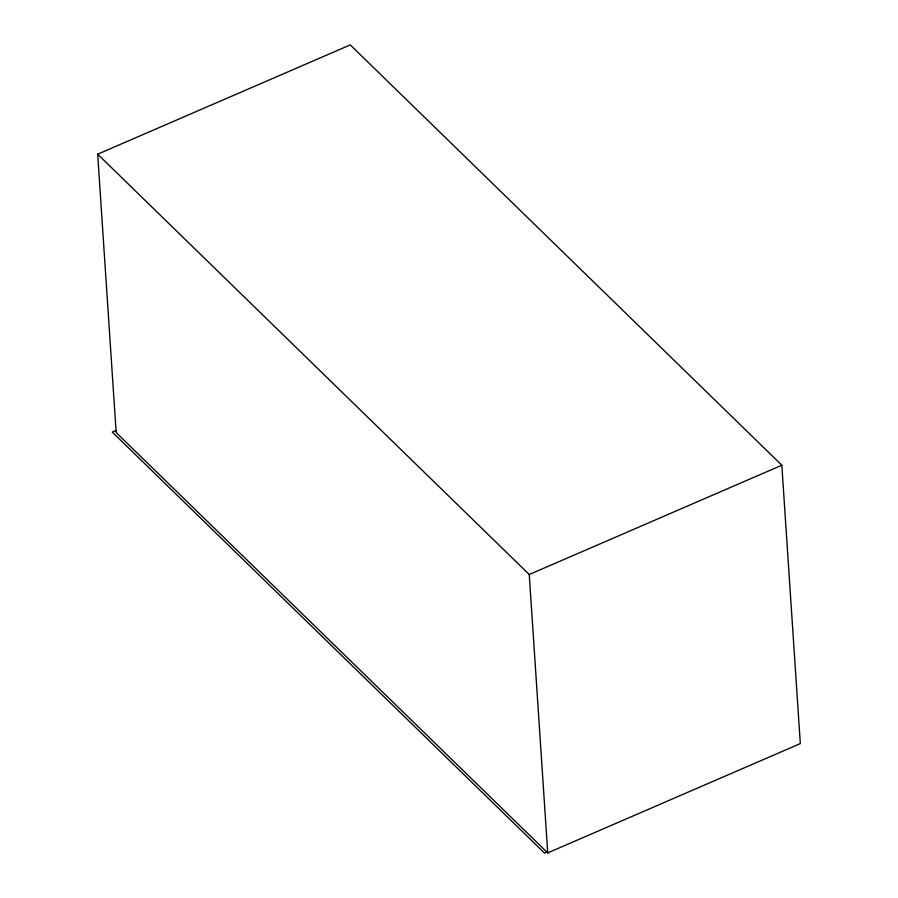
<?xml version="1.0" encoding="UTF-8"?>
<svg xmlns="http://www.w3.org/2000/svg" width="898" height="898" viewBox="0 0 898 898"><rect width="100%" height="100%" fill="white"/><g stroke="black" fill="none" stroke-linecap="round" stroke-linejoin="round"><path stroke-width="1.35" d="M97.68 154.187L350.265 44.9L781.832 465.22L800.32 743.6L547.735 852.887L116.168 432.567L97.68 154.187L529.248 574.518L547.735 852.887M116.111 430.411L112.261 432.073L544.547 853.1L547.118 851.989M529.248 574.518L781.832 465.22"/></g></svg>
